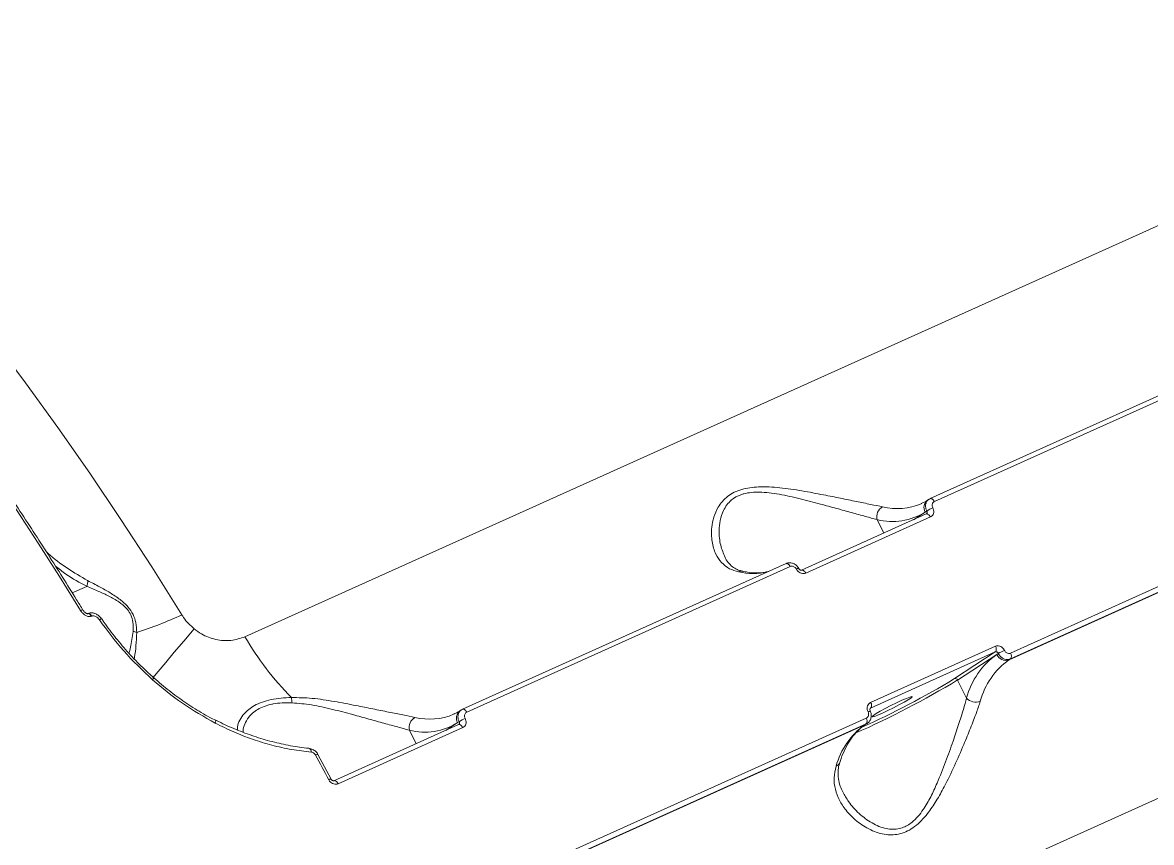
# Model space of a CAD drawing. Header units: millimetres. Extents: x -8422 to 28150, y -6982 to 5510.
# Drawn here: x 3577.5 to 3803.6, y 1770.2 to 1934.5 of the extents above; entities that cross this region are included whole.
import ezdxf

# ---------------------------------------------------------------- set-up
doc = ezdxf.new("R2010")
doc.units = ezdxf.units.MM
doc.layers.add('DIKOM_ОБЪЕКТ', color=7, linetype='Continuous')

msp = doc.modelspace()

# ---------------------------------------------------------------- linework, layer by layer
at = {"layer": 'DIKOM_ОБЪЕКТ', "color": 7, "linetype": 'Continuous', "lineweight": 15}
for p, q in [((3895.25, 1934.53), (3622.05, 1811.4)), ((3759.31, 1839.1), (3824.1, 1868.3)), ((3760.14, 1838.51), (3824.93, 1867.71)), ((3669.03, 1717.77), (3942.23, 1840.9)), ((3758.79, 1838.78), (3759.08, 1838.97)), ((3759.27, 1839.08), (3759.08, 1838.96)), ((3759.27, 1839.08), (3759.31, 1839.1)), ((3733.54, 1824.76), (3758.52, 1836.02)), ((3758.32, 1836.4), (3755.96, 1834.86)), ((3757.65, 1838.15), (3757.52, 1838.09)), ((3758.62, 1836.6), (3758.32, 1836.4)), ((3758.52, 1836.02), (3758.53, 1836.03)), ((3839.88, 1835.99), (3775.09, 1806.79)), ((3775.38, 1806.98), (3840.17, 1836.18)), ((3840.18, 1837.32), (3775.39, 1808.12)), ((3734.37, 1824.16), (3759.35, 1835.42)), ((3748.65, 1834.89), (3750.01, 1832.18)), ((3665.64, 1796.88), (3730.43, 1826.08)), ((3666.47, 1796.29), (3731.26, 1825.49)), ((3590.38, 1821.51), (3587.47, 1820.2)), ((3590.54, 1816.03), (3590.6, 1816.05)), ((3591.3, 1815.53), (3591.37, 1815.56)), ((3593.35, 1814.97), (3593.35, 1814.98)), ((3772.36, 1809.5), (3747.38, 1798.24)), ((3747.37, 1797.1), (3772.35, 1808.36)), ((3772.35, 1808.36), (3764.17, 1803.01)), ((3764.78, 1802.74), (3772.64, 1807.87)), ((3772.64, 1807.87), (3772.94, 1808.07)), ((3775.09, 1806.79), (3775.38, 1806.98)), ((3766.6, 1799.13), (3764.78, 1802.74)), ((3663.98, 1795.93), (3663.86, 1795.87)), ((3665.12, 1796.57), (3665.41, 1796.75)), ((3665.61, 1796.86), (3665.41, 1796.74)), ((3665.61, 1796.86), (3665.64, 1796.88)), ((3747.33, 1797.07), (3747.37, 1797.1)), ((3639.87, 1782.54), (3664.85, 1793.8)), ((3640.7, 1781.95), (3665.68, 1793.21)), ((3664.65, 1794.19), (3662.29, 1792.65)), ((3664.96, 1794.39), (3664.65, 1794.19)), ((3664.85, 1793.81), (3664.86, 1793.81)), ((3746.21, 1793.77), (3681.43, 1764.58)), ((3681.71, 1764.76), (3746.5, 1793.96)), ((3746.51, 1795.1), (3681.72, 1765.9)), ((3746.5, 1793.96), (3746.21, 1793.77)), ((3746.41, 1793.88), (3746.21, 1793.77)), ((3746.7, 1794.07), (3746.41, 1793.88)), ((3746.5, 1793.96), (3746.69, 1794.08)), ((3654.99, 1792.67), (3656.34, 1789.97)), ((3636.68, 1787.83), (3639.3, 1782.89))]:
    msp.add_line(p, q, dxfattribs=at)
at = {"layer": 'DIKOM_ОБЪЕКТ', "color": 7, "linetype": 'Continuous', "lineweight": 15, "flags": 128}
for points in [[(3609.41, 1815.79), (3603.37, 1825.43), (3597.22, 1834.91), (3590.95, 1844.22), (3584.57, 1853.35), (3578.09, 1862.29), (3571.51, 1871.04)], [(3553.83, 1868.95), (3558.41, 1862.7), (3562.95, 1856.36), (3567.44, 1849.94), (3571.88, 1843.43), (3576.27, 1836.85), (3580.61, 1830.19), (3584.89, 1823.46), (3589.12, 1816.66)], [(3759.31, 1839.1), (3759.36, 1839.12), (3759.47, 1839.12), (3759.58, 1839.09), (3759.7, 1839.03), (3759.82, 1838.93), (3759.94, 1838.81), (3760.04, 1838.67), (3760.14, 1838.51)], [(3758.52, 1836.02), (3758.57, 1836.03), (3758.68, 1836.04), (3758.79, 1836.01), (3758.91, 1835.94), (3759.03, 1835.85), (3759.15, 1835.73), (3759.25, 1835.58), (3759.35, 1835.42)], [(3730.43, 1826.08), (3730.48, 1826.1), (3730.59, 1826.1), (3730.7, 1826.07), (3730.82, 1826.01), (3730.94, 1825.92), (3731.05, 1825.8), (3731.16, 1825.65), (3731.26, 1825.49)], [(3733.54, 1824.76), (3733.6, 1824.78), (3733.7, 1824.78), (3733.81, 1824.75), (3733.93, 1824.69), (3734.05, 1824.59), (3734.17, 1824.47), (3734.28, 1824.33), (3734.37, 1824.16)], [(3589.12, 1816.66), (3589.26, 1816.72), (3589.39, 1816.76), (3589.49, 1816.78), (3589.56, 1816.78), (3589.61, 1816.76), (3589.61, 1816.76)], [(3590.53, 1816.02), (3590.63, 1816.05), (3590.79, 1816.02), (3590.97, 1815.92), (3591.14, 1815.75), (3591.3, 1815.53)], [(3590.6, 1816.05), (3590.69, 1816.08), (3590.86, 1816.05), (3591.04, 1815.95), (3591.21, 1815.78), (3591.37, 1815.56)], [(3593.35, 1814.98), (3593.34, 1814.99), (3593.3, 1815), (3593.23, 1814.99), (3593.13, 1814.95), (3593.02, 1814.9), (3592.89, 1814.83)], [(3603.58, 1803.19), (3604.65, 1804.46), (3606.18, 1806.26), (3607.9, 1808.3), (3609.81, 1810.54), (3611.88, 1812.98)], [(3749.72, 1796.1), (3748.81, 1795.71), (3748.13, 1795.45), (3747.74, 1795.35), (3747.67, 1795.41), (3747.92, 1795.63), (3748.48, 1796), (3749.3, 1796.48), (3750.31, 1797.03), (3751.43, 1797.61), (3752.58, 1798.17), (3753.64, 1798.67), (3754.55, 1799.06), (3755.23, 1799.32), (3755.62, 1799.42), (3755.69, 1799.36), (3755.44, 1799.13), (3754.88, 1798.77), (3754.06, 1798.29), (3753.05, 1797.74), (3751.93, 1797.16), (3750.79, 1796.6), (3749.72, 1796.1)], [(3665.64, 1796.88), (3665.7, 1796.9), (3665.8, 1796.91), (3665.91, 1796.88), (3666.03, 1796.81), (3666.15, 1796.72), (3666.27, 1796.6), (3666.38, 1796.45), (3666.47, 1796.29)], [(3616.16, 1794.63), (3616.18, 1794.61), (3616.2, 1794.56), (3616.2, 1794.48), (3616.18, 1794.38), (3616.15, 1794.25), (3616.1, 1794.1)], [(3664.85, 1793.8), (3664.91, 1793.82), (3665.01, 1793.82), (3665.12, 1793.79), (3665.24, 1793.73), (3665.36, 1793.63), (3665.48, 1793.51), (3665.59, 1793.37), (3665.68, 1793.21)], [(3635.04, 1788.94), (3635.06, 1788.94), (3635.13, 1788.91), (3635.2, 1788.84), (3635.26, 1788.74), (3635.31, 1788.61), (3635.34, 1788.45), (3635.36, 1788.28)], [(3636.21, 1787.69), (3636.54, 1787.07), (3636.87, 1786.46), (3637.2, 1785.84), (3637.53, 1785.22), (3637.86, 1784.6), (3638.18, 1783.98), (3638.51, 1783.36), (3638.84, 1782.75)], [(3639.87, 1782.54), (3639.93, 1782.56), (3640.03, 1782.57), (3640.15, 1782.54), (3640.27, 1782.47), (3640.38, 1782.38), (3640.5, 1782.26), (3640.61, 1782.11), (3640.7, 1781.95)]]:
    msp.add_lwpolyline(points, dxfattribs=at)
at = {"layer": 'DIKOM_ОБЪЕКТ', "color": 7, "linetype": 'Continuous', "lineweight": 15}
for centre, radius, start, end in [((3759.87, 1837.33), 1.81, 126.8863, 210.8594), ((3750.86, 1835.44), 2.28, 118.4099, 194.0714), ((3751.7, 1847.04), 12.53, 255.922, 301.9063), ((3752.67, 1849.57), 12.47, 256.5856, 292.9036), ((3762.85, 1830.46), 7.45, 113.9157, 124.495), ((3732.98, 1824.26), 0.852, 90.9225, 124.2312), ((3721.48, 1823.19), 1.36, 78.7591, 115.0524), ((3723.84, 1837.15), 13.06, 256.9943, 282.8955), ((3573.26, 1894.66), 86.76, 288.2166, 294.6219), ((3599.24, 1809.83), 2.68, 64.8694, 81.4492), ((3676.28, 1843.23), 62.88, 210.4082, 224.3997), ((3771.56, 1808.93), 0.982, 324.0903, 35.4804), ((3781.85, 1795.05), 15.79, 125.6796, 165.0017), ((3783.86, 1794.58), 15.04, 125.68, 165.0029), ((3774.44, 1808.64), 1.96, 203.1644, 289.3722), ((3782.63, 1789.81), 20.67, 114.1244, 117.9312), ((3774.59, 1807.55), 0.978, 324.0082, 35.3089), ((3602.1, 1804.18), 2, 315.6094, 328.7722), ((3672.8, 1954.07), 177.08, 293.8131, 301.2929), ((3672.09, 1955.36), 178.01, 294.3565, 301.1485), ((3764.33, 1802.55), 0.491, 23.1611, 109.3725), ((3625.12, 1797.86), 6.38, 2.8354, 12.4438), ((3746.58, 1797.67), 0.982, 324.0909, 35.4798), ((3768.45, 1800.78), 2.48, 221.7261, 291.084), ((3659, 1807.36), 12.47, 256.5851, 292.9038), ((3666.21, 1795.12), 1.81, 126.889, 210.8565), ((3747.91, 1794.39), 2.23, 105.6201, 118.0954), ((3657.2, 1793.23), 2.28, 118.4065, 194.0703), ((3658.03, 1804.82), 12.53, 255.9218, 301.9066), ((3669.18, 1788.24), 7.45, 113.9154, 124.4953), ((3754.98, 1781.56), 15.04, 125.68, 165.0018), ((3745.71, 1794.54), 0.978, 324.008, 35.3091), ((3636.66, 1787.05), 0.782, 88.603, 125.068), ((3739.98, 1786.63), 1.27, 292.0034, 340.8336), ((3639.32, 1782.04), 0.851, 90.8911, 124.2341)]:
    msp.add_arc(centre, radius, start, end, dxfattribs=at)
for points, knots in [([(3554.35, 1869), (3555.49, 1867.46), (3558.77, 1863.01), (3564.14, 1855.51), (3570.43, 1846.44), (3576.61, 1837.22), (3582.59, 1828.01), (3586.9, 1821.16), (3589.19, 1817.44), (3589.61, 1816.76)], [0, 0, 0, 0, 0.092525, 0.268316, 0.444109, 0.619897, 0.795686, 0.962221, 1, 1, 1, 1]), ([(3749.78, 1837.45), (3749, 1837.61), (3747.45, 1837.93), (3744.54, 1838.52), (3741.36, 1839.17), (3737.72, 1839.9), (3733.64, 1840.68), (3729.25, 1841.33), (3725.12, 1841.58), (3722.02, 1841.17), (3720.03, 1840.4), (3718.71, 1839.58), (3717.64, 1838.56), (3716.65, 1837.15), (3715.9, 1835.39), (3715.44, 1833.02), (3715.51, 1830.45), (3716.22, 1828.05), (3717.44, 1826.23), (3718.95, 1825), (3720.28, 1824.61), (3720.9, 1824.43)], [0, 0, 0, 0, 0.055476, 0.111025, 0.166498, 0.222007, 0.290024, 0.357963, 0.422676, 0.477408, 0.505247, 0.533095, 0.56271, 0.592376, 0.64043, 0.688582, 0.760326, 0.832062, 0.891, 0.949868, 1, 1, 1, 1]), ([(3718.23, 1827.3), (3717.89, 1828.1), (3717.2, 1829.73), (3716.96, 1832.32), (3717.18, 1834.71), (3717.73, 1836.47), (3718.54, 1837.85), (3719.61, 1839.02), (3720.86, 1839.73), (3722.26, 1840.16), (3723.48, 1840.37), (3725.84, 1840.44), (3729.15, 1840.01), (3733.27, 1839.1), (3737.11, 1838.07), (3740.57, 1837.12), (3743.59, 1836.28), (3746.39, 1835.52), (3747.9, 1835.1), (3748.65, 1834.89)], [0, 0, 0, 0, 0.083444, 0.17175, 0.229695, 0.287496, 0.321993, 0.356405, 0.406378, 0.419691, 0.451353, 0.483086, 0.56006, 0.643141, 0.72634, 0.794931, 0.863484, 0.931786, 1, 1, 1, 1]), ([(3757.62, 1838.17), (3757.84, 1838.27), (3758.25, 1838.43), (3758.62, 1838.68), (3758.79, 1838.78)], [0, 0, 0, 0, 0.562678, 1, 1, 1, 1]), ([(3759.08, 1838.96), (3759.04, 1838.93), (3758.83, 1838.81), (3758.56, 1838.45), (3758.36, 1837.88), (3758.37, 1837.22), (3758.54, 1836.81), (3758.62, 1836.6)], [0, 0, 0, 0, 0.061318, 0.295907, 0.530578, 0.765314, 1, 1, 1, 1]), ([(3759.82, 1837.27), (3759.78, 1837.38), (3759.69, 1837.58), (3759.69, 1837.91), (3759.78, 1838.2), (3759.94, 1838.4), (3760.08, 1838.48), (3760.14, 1838.51)], [0, 0, 0, 0, 0.215117, 0.430144, 0.64495, 0.85947, 1, 1, 1, 1]), ([(3758.62, 1836.6), (3758.65, 1836.55), (3758.7, 1836.45), (3758.7, 1836.29), (3758.66, 1836.15), (3758.59, 1836.06), (3758.54, 1836.03), (3758.53, 1836.03)], [0, 0, 0, 0, 0.235328, 0.470269, 0.70475, 0.938776, 1, 1, 1, 1]), ([(3759.35, 1835.42), (3759.43, 1835.47), (3759.64, 1835.58), (3759.89, 1835.89), (3760.03, 1836.32), (3760.02, 1836.81), (3759.89, 1837.12), (3759.82, 1837.27)], [0, 0, 0, 0, 0.140617, 0.355076, 0.569858, 0.784877, 1, 1, 1, 1]), ([(3590.54, 1822.67), (3589.18, 1823.46), (3586.44, 1825.05), (3583.72, 1827.11), (3582.39, 1828.35), (3582.27, 1828.46)], [0, 0, 0, 0, 0.47351, 0.952686, 1, 1, 1, 1]), ([(3718.23, 1827.3), (3718.25, 1827.24), (3718.45, 1826.75), (3719, 1826.05), (3719.84, 1825.28), (3720.75, 1824.79), (3721.45, 1824.62), (3721.76, 1824.54)], [0, 0, 0, 0, 0.039907, 0.312901, 0.589714, 0.821526, 1, 1, 1, 1]), ([(3584.12, 1825.54), (3584.8, 1825), (3586.79, 1823.44), (3588.96, 1822.28), (3590.38, 1821.52)], [0, 0, 0, 0, 0.344433, 1, 1, 1, 1]), ([(3730.44, 1826.06), (3730.49, 1826.09), (3730.74, 1826.23), (3731.26, 1826.27), (3731.93, 1826.12), (3732.56, 1825.73), (3732.83, 1825.32), (3732.97, 1825.11)], [0, 0, 0, 0, 0.063895, 0.286938, 0.514305, 0.752653, 1, 1, 1, 1]), ([(3731.26, 1825.49), (3731.35, 1825.52), (3731.54, 1825.58), (3731.85, 1825.53), (3732.15, 1825.39), (3732.37, 1825.18), (3732.47, 1825.02), (3732.5, 1824.96)], [0, 0, 0, 0, 0.214234, 0.428553, 0.643154, 0.858071, 1, 1, 1, 1]), ([(3732.5, 1824.96), (3732.56, 1824.87), (3732.71, 1824.63), (3733.04, 1824.32), (3733.48, 1824.1), (3733.95, 1824.03), (3734.23, 1824.12), (3734.37, 1824.16)], [0, 0, 0, 0, 0.141846, 0.35673, 0.57133, 0.78572, 1, 1, 1, 1]), ([(3732.97, 1825.11), (3732.99, 1825.08), (3733.03, 1825.01), (3733.12, 1824.9), (3733.25, 1824.8), (3733.38, 1824.75), (3733.48, 1824.74), (3733.53, 1824.75), (3733.54, 1824.76), (3733.55, 1824.76)], [0, 0, 0, 0, 0.081039, 0.227042, 0.373676, 0.524788, 0.683328, 0.902626, 1, 1, 1, 1]), ([(3590.38, 1821.52), (3590.44, 1821.72), (3590.55, 1822.1), (3590.56, 1822.47), (3590.55, 1822.64), (3590.54, 1822.67)], [0, 0, 0, 0, 0.499428, 0.907314, 1, 1, 1, 1]), ([(3600.38, 1812.25), (3600.35, 1812.92), (3600.31, 1814.07), (3599.71, 1815.89), (3598.62, 1817.52), (3596.97, 1818.99), (3595.01, 1820.27), (3592.8, 1821.51), (3591.33, 1822.26), (3590.54, 1822.67)], [0, 0, 0, 0, 0.150788, 0.262544, 0.375834, 0.504373, 0.658115, 0.816004, 1, 1, 1, 1]), ([(3721.75, 1824.53), (3722.08, 1824.47), (3723.04, 1824.28), (3724.57, 1824.19), (3726.01, 1824.27), (3726.79, 1824.49), (3727.06, 1824.56)], [0, 0, 0, 0, 0.169575, 0.499026, 0.832142, 1, 1, 1, 1]), ([(3590.38, 1821.52), (3590.38, 1821.52), (3590.38, 1821.52), (3590.38, 1821.51), (3590.38, 1821.51), (3590.38, 1821.51)], [0, 0, 0, 0, 0.292393, 0.673317, 1, 1, 1, 1]), ([(3590.38, 1821.51), (3591.17, 1821.18), (3592.6, 1820.58), (3594.78, 1819.6), (3596.68, 1818.54), (3598.19, 1817.34), (3598.91, 1816.36), (3599.39, 1815.41), (3599.74, 1814.12), (3599.68, 1813.08), (3599.64, 1812.48)], [0, 0, 0, 0, 0.192066, 0.351182, 0.509486, 0.634435, 0.718648, 0.742093, 0.849596, 1, 1, 1, 1]), ([(3589.12, 1816.66), (3589.23, 1816.49), (3589.49, 1816.13), (3589.99, 1815.72), (3590.51, 1815.49), (3590.95, 1815.42), (3591.18, 1815.5), (3591.3, 1815.53)], [0, 0, 0, 0, 0.226759, 0.491965, 0.695951, 0.847733, 1, 1, 1, 1]), ([(3589.61, 1816.76), (3589.62, 1816.75), (3589.7, 1816.59), (3589.91, 1816.36), (3590.19, 1816.15), (3590.38, 1816.06), (3590.48, 1816.03), (3590.54, 1816.03), (3590.55, 1816.03), (3590.55, 1816.03), (3590.55, 1816.03)], [0, 0, 0, 0, 0.026811, 0.410253, 0.638866, 0.770233, 0.853541, 0.913562, 0.980516, 1, 1, 1, 1]), ([(3590.61, 1816.04), (3590.74, 1816.09), (3591.05, 1816.22), (3591.59, 1816.2), (3592.2, 1816.02), (3592.81, 1815.62), (3593.19, 1815.23), (3593.34, 1814.99), (3593.35, 1814.98)], [0, 0, 0, 0, 0.138351, 0.313309, 0.503496, 0.729653, 0.990308, 1, 1, 1, 1]), ([(3611.88, 1812.98), (3611.12, 1813.69), (3610.28, 1814.48), (3609.58, 1815.51), (3609.47, 1815.7), (3609.41, 1815.79)], [0, 0, 0, 0, 0.821753, 0.907865, 1, 1, 1, 1]), ([(3591.37, 1815.56), (3591.42, 1815.58), (3591.56, 1815.63), (3591.83, 1815.62), (3592.19, 1815.49), (3592.57, 1815.23), (3592.78, 1814.97), (3592.89, 1814.83)], [0, 0, 0, 0, 0.103372, 0.262423, 0.461165, 0.72821, 1, 1, 1, 1]), ([(3592.89, 1814.83), (3594.45, 1812.7), (3597.61, 1808.38), (3601.54, 1804.66), (3603.53, 1802.78)], [0, 0, 0, 0, 0.493792, 1, 1, 1, 1]), ([(3593.38, 1814.99), (3593.52, 1814.77), (3594.39, 1813.45), (3596.18, 1811.14), (3598.77, 1808.09), (3601.32, 1805.41), (3603.07, 1803.84), (3603.83, 1803.17)], [0, 0, 0, 0, 0.050484, 0.303298, 0.555953, 0.808036, 1, 1, 1, 1]), ([(3599.64, 1812.48), (3599.48, 1811.36), (3599.25, 1809.75), (3598.92, 1808.48), (3598.82, 1808.09)], [0, 0, 0, 0, 0.68761, 1, 1, 1, 1]), ([(3599.89, 1806.98), (3599.91, 1807.11), (3600.03, 1807.86), (3600.25, 1809.61), (3600.34, 1811.37), (3600.38, 1812.25)], [0, 0, 0, 0, 0.092782, 0.543229, 1, 1, 1, 1]), ([(3622.05, 1811.4), (3621.13, 1811.09), (3619.31, 1810.48), (3616.24, 1810.73), (3613.69, 1811.66), (3612.36, 1812.63), (3611.88, 1812.98)], [0, 0, 0, 0, 0.288565, 0.571629, 0.84704, 1, 1, 1, 1]), ([(3774.18, 1808.67), (3774.12, 1808.77), (3773.99, 1809.02), (3773.67, 1809.33), (3773.24, 1809.56), (3772.77, 1809.63), (3772.5, 1809.55), (3772.36, 1809.5)], [0, 0, 0, 0, 0.141858, 0.356726, 0.571338, 0.785743, 1, 1, 1, 1]), ([(3772.35, 1808.36), (3772.4, 1808.37), (3772.49, 1808.4), (3772.64, 1808.37), (3772.78, 1808.3), (3772.88, 1808.19), (3772.93, 1808.1), (3772.94, 1808.07)], [0, 0, 0, 0, 0.213961, 0.428193, 0.642763, 0.857888, 1, 1, 1, 1]), ([(3772.94, 1808.07), (3773.02, 1807.94), (3773.2, 1807.62), (3773.63, 1807.2), (3774.21, 1806.9), (3774.83, 1806.8), (3775.2, 1806.92), (3775.38, 1806.98)], [0, 0, 0, 0, 0.141711, 0.356382, 0.570954, 0.785469, 1, 1, 1, 1]), ([(3775.39, 1808.12), (3775.3, 1808.09), (3775.11, 1808.03), (3774.8, 1808.08), (3774.52, 1808.23), (3774.3, 1808.44), (3774.21, 1808.61), (3774.18, 1808.67)], [0, 0, 0, 0, 0.214196, 0.428594, 0.643147, 0.858089, 1, 1, 1, 1]), ([(3603.53, 1802.78), (3605.49, 1801.15), (3609.45, 1797.84), (3613.86, 1795.36), (3616.1, 1794.1)], [0, 0, 0, 0, 0.494174, 1, 1, 1, 1]), ([(3603.83, 1803.17), (3604.33, 1802.72), (3605.8, 1801.4), (3608.4, 1799.41), (3611.63, 1797.21), (3614.23, 1795.63), (3615.78, 1794.85), (3616.17, 1794.66)], [0, 0, 0, 0, 0.131771, 0.390174, 0.649755, 0.910335, 1, 1, 1, 1]), ([(3631.35, 1799.23), (3630.66, 1799.2), (3629.26, 1799.14), (3627.29, 1798.85), (3625.47, 1798.35), (3623.51, 1797.46), (3621.94, 1796.18), (3620.96, 1794.68), (3620.52, 1793.54), (3620.55, 1792.91), (3620.56, 1792.71)], [0, 0, 0, 0, 0.108, 0.218346, 0.326659, 0.438691, 0.634881, 0.779705, 0.928723, 1, 1, 1, 1]), ([(3621.68, 1792.29), (3621.67, 1792.37), (3621.63, 1792.88), (3621.96, 1793.9), (3622.77, 1795.42), (3624.16, 1796.67), (3625.88, 1797.49), (3626.99, 1797.8), (3628.2, 1798.03), (3629.52, 1798.18), (3630.83, 1798.18), (3631.49, 1798.17)], [0, 0, 0, 0, 0.029238, 0.183229, 0.341168, 0.545388, 0.649265, 0.756898, 0.772378, 0.884629, 1, 1, 1, 1]), ([(3656.11, 1795.23), (3655.34, 1795.39), (3653.78, 1795.72), (3650.87, 1796.3), (3647.7, 1796.95), (3644.05, 1797.68), (3639.98, 1798.45), (3635.6, 1799.15), (3632.74, 1799.21), (3631.35, 1799.23)], [0, 0, 0, 0, 0.13166, 0.263491, 0.395142, 0.526878, 0.688299, 0.849534, 1, 1, 1, 1]), ([(3631.49, 1798.17), (3632.79, 1798.06), (3635.5, 1797.83), (3639.6, 1796.87), (3643.44, 1795.86), (3646.9, 1794.91), (3649.93, 1794.06), (3652.72, 1793.3), (3654.23, 1792.88), (3654.99, 1792.67)], [0, 0, 0, 0, 0.146373, 0.307582, 0.46901, 0.6021, 0.735114, 0.867646, 1, 1, 1, 1]), ([(3740.46, 1785.45), (3740.28, 1784.68), (3739.92, 1783.11), (3740.22, 1780.83), (3741.05, 1778.64), (3742.47, 1776.46), (3744.53, 1774.37), (3747.24, 1772.61), (3750.25, 1771.62), (3752.87, 1771.71), (3754.8, 1772.44), (3756.22, 1773.32), (3757.56, 1774.52), (3759.03, 1776.24), (3760.57, 1778.53), (3762.37, 1781.74), (3764.2, 1785.57), (3765.94, 1789.55), (3767.4, 1793.14), (3768.54, 1796.09), (3769.09, 1797.72), (3769.34, 1798.47)], [0, 0, 0, 0, 0.054583, 0.111031, 0.165947, 0.222013, 0.289071, 0.35796, 0.422673, 0.477403, 0.50475, 0.5331, 0.562353, 0.592382, 0.639889, 0.688584, 0.759283, 0.832059, 0.890158, 0.949868, 1, 1, 1, 1]), ([(3766.6, 1799.13), (3766.39, 1798.38), (3765.94, 1796.76), (3765.01, 1793.82), (3763.83, 1790.29), (3762.42, 1786.31), (3760.93, 1782.54), (3759.44, 1779.31), (3758.16, 1777.08), (3756.88, 1775.37), (3755.52, 1774.01), (3754.2, 1773.26), (3752.89, 1772.88), (3751.81, 1772.77), (3749.9, 1772.99), (3747.51, 1774.01), (3744.97, 1775.95), (3743.02, 1778.11), (3742.17, 1779.65), (3741.81, 1780.3)], [0, 0, 0, 0, 0.061498, 0.133285, 0.207025, 0.294245, 0.383763, 0.44109, 0.499585, 0.533609, 0.568549, 0.618558, 0.631882, 0.663086, 0.695326, 0.772361, 0.854427, 0.938752, 1, 1, 1, 1]), ([(3747.38, 1798.24), (3747.3, 1798.2), (3747.09, 1798.08), (3746.84, 1797.77), (3746.68, 1797.33), (3746.68, 1796.83), (3746.8, 1796.52), (3746.86, 1796.36)], [0, 0, 0, 0, 0.140614, 0.355123, 0.569885, 0.78489, 1, 1, 1, 1]), ([(3663.95, 1795.96), (3664.18, 1796.05), (3664.58, 1796.22), (3664.96, 1796.46), (3665.12, 1796.57)], [0, 0, 0, 0, 0.562709, 1, 1, 1, 1]), ([(3665.41, 1796.74), (3665.37, 1796.72), (3665.16, 1796.6), (3664.89, 1796.24), (3664.7, 1795.66), (3664.7, 1795.01), (3664.87, 1794.59), (3664.96, 1794.39)], [0, 0, 0, 0, 0.061317, 0.295903, 0.530598, 0.765308, 1, 1, 1, 1]), ([(3666.16, 1795.06), (3666.11, 1795.16), (3666.03, 1795.37), (3666.02, 1795.69), (3666.11, 1795.98), (3666.28, 1796.19), (3666.42, 1796.26), (3666.47, 1796.29)], [0, 0, 0, 0, 0.215132, 0.430157, 0.644961, 0.859439, 1, 1, 1, 1]), ([(3747.29, 1796.53), (3747.32, 1796.48), (3747.48, 1796.21), (3747.55, 1795.64), (3747.43, 1794.93), (3747.08, 1794.36), (3746.69, 1794.01), (3746.41, 1793.94), (3746.35, 1793.92)], [0, 0, 0, 0, 0.054486, 0.2965, 0.518214, 0.731099, 0.938108, 1, 1, 1, 1]), ([(3746.86, 1796.36), (3746.9, 1796.25), (3746.98, 1796.04), (3746.97, 1795.71), (3746.87, 1795.42), (3746.7, 1795.21), (3746.56, 1795.13), (3746.51, 1795.1)], [0, 0, 0, 0, 0.21515, 0.430159, 0.644983, 0.85949, 1, 1, 1, 1]), ([(3747.32, 1797.06), (3747.31, 1797.05), (3747.29, 1797.04), (3747.24, 1796.95), (3747.23, 1796.81), (3747.25, 1796.67), (3747.29, 1796.58), (3747.31, 1796.54)], [0, 0, 0, 0, 0.302231, 0.521661, 0.702375, 0.880583, 1, 1, 1, 1]), ([(3616.1, 1794.1), (3617.33, 1793.49), (3619.79, 1792.27), (3623.59, 1790.81), (3627.46, 1789.63), (3631.4, 1788.74), (3634.04, 1788.44), (3635.36, 1788.28)], [0, 0, 0, 0, 0.197835, 0.395501, 0.593168, 0.796583, 1, 1, 1, 1]), ([(3616.2, 1794.72), (3616.39, 1794.62), (3617.71, 1793.9), (3620.27, 1792.79), (3623.85, 1791.42), (3627.5, 1790.33), (3631.17, 1789.55), (3633.71, 1789.12), (3635, 1789.04), (3635.09, 1789.04)], [0, 0, 0, 0, 0.030956, 0.220369, 0.411072, 0.60262, 0.794525, 0.986114, 1, 1, 1, 1]), ([(3664.96, 1794.39), (3664.98, 1794.34), (3665.03, 1794.24), (3665.04, 1794.08), (3664.99, 1793.94), (3664.93, 1793.85), (3664.87, 1793.82), (3664.86, 1793.81)], [0, 0, 0, 0, 0.235299, 0.470286, 0.70474, 0.938774, 1, 1, 1, 1]), ([(3665.68, 1793.21), (3665.77, 1793.25), (3665.97, 1793.36), (3666.22, 1793.67), (3666.36, 1794.11), (3666.35, 1794.59), (3666.22, 1794.9), (3666.16, 1795.06)], [0, 0, 0, 0, 0.140615, 0.35508, 0.56986, 0.784875, 1, 1, 1, 1]), ([(3746.41, 1793.88), (3746.18, 1793.73), (3745.49, 1793.24), (3744.41, 1792.23), (3743.25, 1790.75), (3742.26, 1789.01), (3741.59, 1787.46), (3741.27, 1786.48), (3741.18, 1786.21)], [0, 0, 0, 0, 0.10264, 0.314845, 0.522912, 0.726309, 0.926582, 1, 1, 1, 1]), ([(3635.04, 1788.92), (3635.13, 1788.92), (3635.45, 1788.91), (3635.97, 1788.65), (3636.45, 1788.26), (3636.6, 1787.92), (3636.65, 1787.82)], [0, 0, 0, 0, 0.131969, 0.471755, 0.830746, 1, 1, 1, 1]), ([(3635.36, 1788.28), (3635.46, 1788.26), (3635.67, 1788.22), (3635.95, 1788.03), (3636.12, 1787.84), (3636.19, 1787.72), (3636.21, 1787.69)], [0, 0, 0, 0, 0.30572, 0.611621, 0.918038, 1, 1, 1, 1]), ([(3741.21, 1786.22), (3741.15, 1786.05), (3740.93, 1785.43), (3740.82, 1784.34), (3740.88, 1782.93), (3741.2, 1781.56), (3741.63, 1780.69), (3741.82, 1780.3)], [0, 0, 0, 0, 0.083719, 0.302507, 0.544795, 0.800317, 1, 1, 1, 1]), ([(3638.84, 1782.75), (3638.89, 1782.65), (3639.04, 1782.41), (3639.37, 1782.1), (3639.82, 1781.88), (3640.29, 1781.81), (3640.57, 1781.9), (3640.7, 1781.95)], [0, 0, 0, 0, 0.141839, 0.356712, 0.571307, 0.785686, 1, 1, 1, 1]), ([(3639.31, 1782.89), (3639.32, 1782.87), (3639.36, 1782.79), (3639.46, 1782.68), (3639.58, 1782.59), (3639.71, 1782.54), (3639.82, 1782.53), (3639.86, 1782.54), (3639.88, 1782.55), (3639.88, 1782.55)], [0, 0, 0, 0, 0.081037, 0.227037, 0.373668, 0.524785, 0.683234, 0.902628, 1, 1, 1, 1])]:
    msp.add_open_spline(points, degree=3, knots=knots, dxfattribs=at)

doc.saveas('drawing.dxf')
